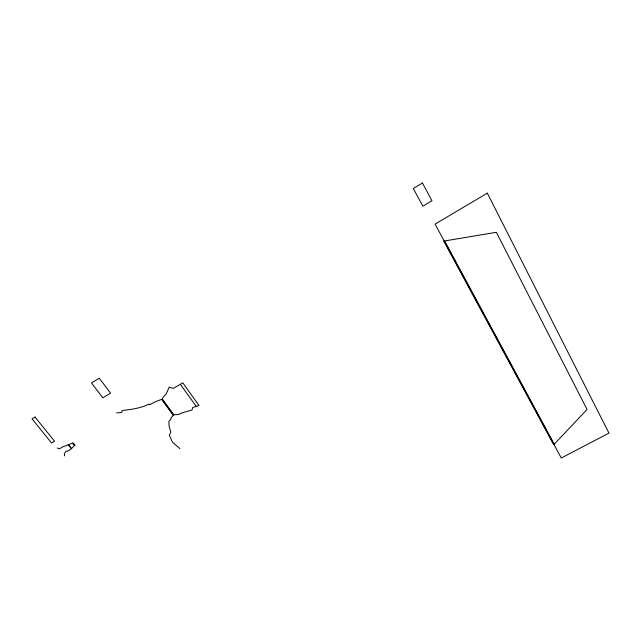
<?xml version="1.0" encoding="UTF-8"?>
<svg xmlns="http://www.w3.org/2000/svg" width="641" height="641" viewBox="0 0 641 641"><rect width="100%" height="100%" fill="white"/><g stroke="black" fill="none" stroke-linecap="round" stroke-linejoin="round"><path stroke-width="0.96" d="M116.63 412.86L121.646 412.508L122.191 410.488C131.397 409.479 140.9 408.165 149.209 404.038L149.746 404.751L155.194 401.795L162.317 399.111L163.311 396.947L166.083 394.239L169.184 387.108L173.294 388.446L182.797 382.853L198.982 405.481L192.677 407.54L191.971 410.04L182.829 412.628L178.318 414.559L173.791 414.775L170.995 417.78L171.003 419.126L168.936 421.345L169.048 425.92L170.826 432.218L169.28 435.191L172.405 442.106L179.961 448.676M64.485 455.887L64.645 453.051L66.239 451.12A11.859 10.192 21.4 0 0 67.457 451.24L70.782 449.317L74.893 445.094L73.162 442.923L61.712 447.282L59.765 448.82L57.305 448.027M553.96 444.477L587.06 409.455L496.342 232.298L444.205 241.032M74.893 445.094L74.428 445.567L72.561 443.227M68.371 444.734L71.463 448.468M68.299 444.774L71.319 448.556M162.317 399.111L173.791 414.775M162.013 399.287L173.495 414.951M161.716 399.463L173.19 415.128M180.474 384.432L196.186 406.338M35.039 417.051L32.05 418.853L51.609 443.027L54.573 441.264L35.039 417.051M99.283 378.23L91.471 382.949L102.8 397.797L110.573 393.141L99.283 378.23M422.435 182.989L413.285 188.518L422.844 206.194L431.938 200.753L422.435 182.989M487.32 193.141L435.079 224.11L561.268 458.011L608.95 433.108L487.32 193.141M444.55 240.832L443.86 241.232L553.648 444.638L554.281 444.309L444.55 240.832"/></g></svg>
